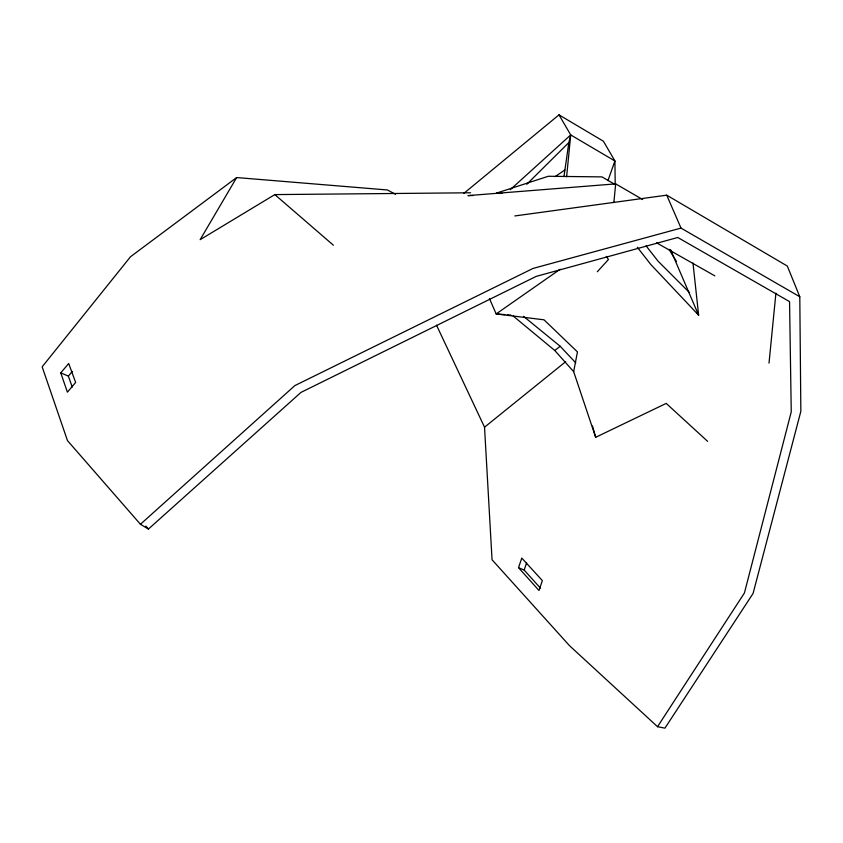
<?xml version="1.0" encoding="UTF-8"?>
<svg xmlns="http://www.w3.org/2000/svg" width="843" height="843" viewBox="0 0 843 843"><rect width="100%" height="100%" fill="white"/><g stroke="black" fill="none" stroke-linecap="round" stroke-linejoin="round"><path stroke-width="1.26" d="M566.612 176.788L570.722 134.943L558.993 114.848L463.945 193.3M613.862 202.562L615.675 183.879L467.97 195.608L473.186 195.502M769.016 363.133L775.908 293.164M563.978 176.45L568.846 142.562L570.722 134.943L614.916 160.971L615.2 184.596M707.625 441.342L666.212 403.397L595.674 437.306L573.661 371.658L577.455 351.91L544.009 319.813L496.158 313.933L489.446 298.527M518.519 567.666L521.785 558.077L542.365 580.616L538.972 590.479L518.519 567.666L524.156 570.068L540.447 588.14M524.156 570.068L526.612 562.882M607.951 180.665L614.916 160.971L603.388 141.213L558.993 114.848M395.546 194.301L387.432 189.97L236.651 177.557L200.149 239.675L274.829 194.596L470.605 192.784M436.516 325.198L484.535 427.19L492.049 559.763L569.605 645.78L657.529 726.698L744.422 592.987L791.25 411.89L789.554 301.625L677.761 237.484L536.232 276.378L301.014 392.374L148.421 529.067L140.444 524.272L67.482 440.615L42.15 366.831L130.507 256.746L236.651 177.557M60.749 372.869L68.704 363.502L75.638 382.469L67.408 392.174L60.749 372.869L68.357 376.104L72.245 387M68.357 376.104L72.319 371.436M597.308 271.752L608.425 259.549L606.307 256.356M526.791 184.269L568.846 142.562M510.31 189.643L570.722 134.943M140.444 524.272L294.902 385.567L533.05 268.422L681.007 228.095L799.796 296.757L800.85 411.321L753.073 593.461L664.927 728.152L657.529 726.698M484.535 427.19L565.727 361.647M513.229 316.051L554.747 350.467L560.195 346.283L575.758 362.838M560.195 269.223L496.158 313.933L504.799 314.618M555.021 176.693L564.81 170.023M499.33 193.532L496.79 193.026L548.308 176.271L601.955 176.893L614.484 184.153M514.82 215.945L666.729 195.176L787.309 266.051L799.796 296.757M496.79 193.026L501.985 193.426M507.275 314.818L510.974 315.113M656.613 242.847L714.853 275.872M615.675 183.879L642.672 199.538M523.566 316.357L560.195 346.283M274.829 194.596L333.417 245.229M689.553 292.637L658.067 261.172L646.044 245.819M554.747 350.467L573.661 371.658M145.818 526.106L148.421 529.067M637.35 247.294L650.859 264.565L698.636 315.208L692.978 262.995M697.224 313.006L698.636 315.208L670.491 249.602M668.973 249.296L676.507 261.551M666.729 195.176L681.007 228.095M592.513 426.042L595.674 437.306"/></g></svg>
